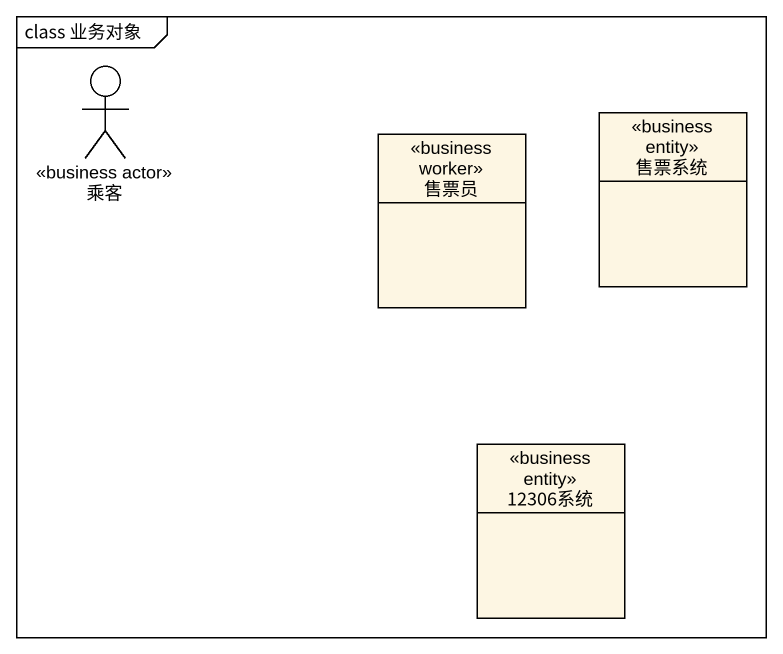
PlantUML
@startuml
mainframe class 业务对象
allowmixing
hide circle
hide empty members
actor 乘客 <<business actor>>
class 售票系统 <<business entity>>
class 售票员 <<business worker>>
class "12306系统" as c12306系统 <<business entity>>
@enduml
